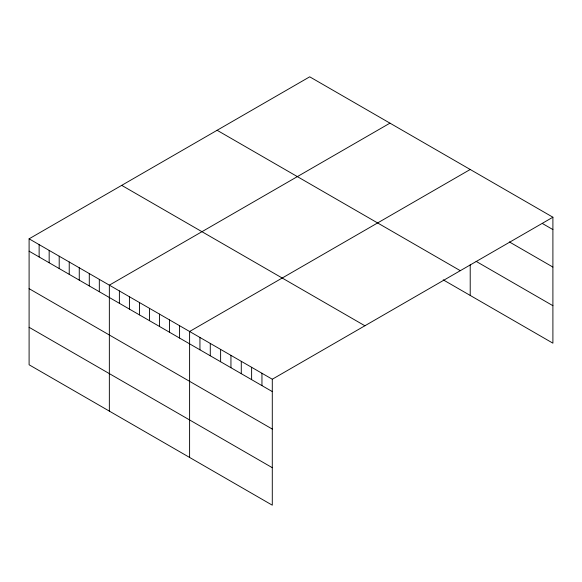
<?xml version="1.0" encoding="UTF-8"?>
<svg xmlns="http://www.w3.org/2000/svg" width="582" height="582" viewBox="0 0 582 582"><rect width="100%" height="100%" fill="white"/><g stroke="black" fill="none" stroke-linecap="round" stroke-linejoin="round"><path stroke-width="0.87" d="M29.1 238.824L272.289 379.231L272.289 505.183L29.1 364.783L29.1 238.824L309.711 76.817L552.9 217.217L552.9 343.176L443.208 279.847M389.962 123.151L109.351 285.158L109.351 411.11M470.212 169.486L189.601 331.493L189.601 457.445M272.289 379.231L552.9 217.217M542.562 223.604L552.9 229.577M509.345 241.916L552.9 267.065M476.12 261.362L552.9 305.688M217.108 130.281L460.297 270.681M121.703 185.36L364.892 325.767M29.1 251.177L272.289 391.584M29.1 288.665L272.289 429.072M29.1 327.295L272.289 467.695M470.212 264.766L470.212 295.438M261.951 373.258L261.951 385.619M251.62 367.293L251.62 379.646M241.283 361.327L241.283 373.68M230.945 355.362L230.945 367.715M220.614 349.396L220.614 361.749M210.277 343.424L210.277 355.777M199.939 337.458L199.939 349.811M179.576 325.702L179.576 338.055M169.544 319.911L169.544 332.264M159.512 314.12L159.512 326.473M149.479 308.322L149.479 320.682M139.447 302.531L139.447 314.884M129.415 296.74L129.415 309.093M119.383 290.949L119.383 303.302M99.318 279.367L99.318 291.72M89.286 273.576L89.286 285.929M79.261 267.785L79.261 280.138M69.229 261.995L69.229 274.348M59.197 256.204L59.197 268.557M49.164 250.406L49.164 262.766M39.132 244.615L39.132 256.968"/></g></svg>
